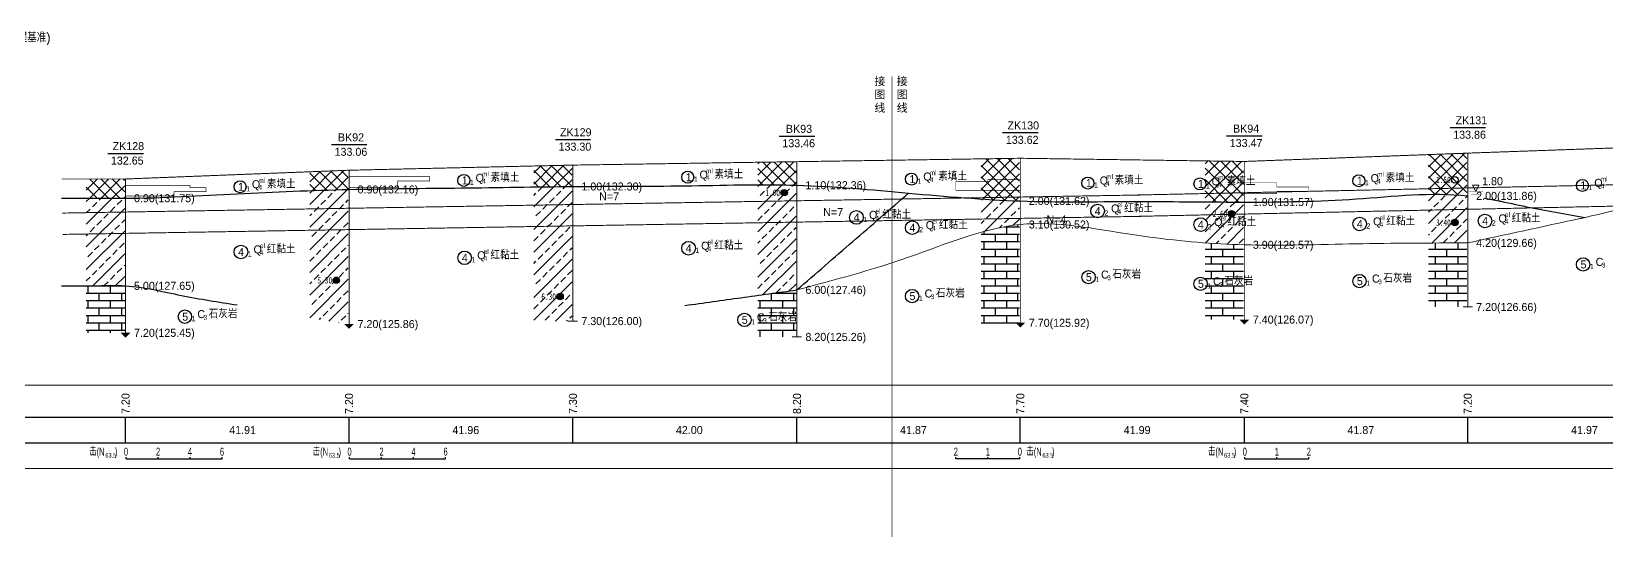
# Model space of a CAD drawing. Header units: inches. Extents: x -205 to 12199, y -11610 to -150.
# Drawn here: x 129 to 621.1, y -4107.9 to -3950.1 of the extents above; entities that cross this region are included whole.
import ezdxf
from ezdxf.enums import TextEntityAlignment as Align

# ---------------------------------------------------------------- set-up
doc = ezdxf.new("R2010")
doc.units = ezdxf.units.IN
doc.header["$MEASUREMENT"] = 0
doc.linetypes.add('ACAD_ISO03W100', pattern=[30, 12, -18])
doc.linetypes.add('ACAD_ISO05W100', pattern=[34, 24, -3, 0.5, -3, 0.5, -3])
for name, color, linetype in [('GiCAD_PouMian', 7, 'Continuous'), ('GICAD_QUYANG', 7, 'Continuous'), ('地质-原位曲线', 7, 'Continuous'), ('地质-图框', 7, 'Continuous'), ('地质-地层符号', 3, 'Continuous'), ('地质-地层线', 7, 'Continuous'), ('地质-地面线', 7, 'Continuous'), ('地质-填充花纹', 4, 'Continuous'), ('地质-文字', 7, 'Continuous'), ('地质-标注栏', 7, 'Continuous'), ('地质-标贯', 7, 'Continuous'), ('地质-水位线', 5, 'Continuous'), ('地质-钻孔', 7, 'Continuous'), ('管底', 7, 'Continuous'), ('红线', 1, 'ACAD_ISO05W100')]:
    doc.layers.add(name, color=color, linetype=linetype)
doc.styles.add('LZ_PMT_LINE', font='', dxfattribs={"height": 2})
doc.styles.get("Standard").update_dxf_attribs({"font": ''})
doc.styles.add('地层编号', font='Comfont.shx', dxfattribs={"width": 0.7, "height": 2.5, "bigfont": 'Hztxt12a.shx'})
doc.styles.add('层底标注', font='Comfont.shx', dxfattribs={"width": 0.7, "height": 2.5, "bigfont": 'Hztxt12a.shx'})
doc.styles.add('岩土名称', font='Comfont.shx', dxfattribs={"width": 0.7, "height": 2.5, "bigfont": 'Hztxt12a.shx'})
doc.styles.add('时代', font='Comfont.shx', dxfattribs={"width": 0.7, "height": 2.5, "bigfont": 'Hztxt12a.shx'})
doc.styles.add('标注栏数据', font='Comfont.shx', dxfattribs={"width": 0.7, "height": 2.5, "bigfont": 'Hztxt12a.shx'})
doc.styles.add('标贯动探', font='Comfont.shx', dxfattribs={"width": 0.7, "height": 2.5, "bigfont": 'Hztxt12a.shx'})
doc.styles.add('钻孔标注', font='Comfont.shx', dxfattribs={"width": 0.7, "height": 2.5, "bigfont": 'Hztxt12a.shx'})
doc.styles.add('高程系统', font='Comfont.shx', dxfattribs={"width": 0.7, "height": 3, "bigfont": 'Hztxt12a.shx'})
doc.styles.get('LZ_PMT_LINE').set_extended_font_data('SimSun')
doc.styles.get('Standard').set_extended_font_data('SimSun')
doc.linetypes.add('bzhjcx', pattern='A,0.001,[2,XX1.shx,S=1,R=0,X=1,Y=0],-2', length=2.001)
doc.linetypes.add('swx', pattern='A,7,-1.5,["●",LZ_PMT_LINE,S=0.05,R=0,X=0,Y=0],-1.5', length=10)
pattern_1 = [(45, (-14122.816, -4158.2454), (-3.5355339, 3.5355339), []), (45, (-14119.2804, -4158.2454), (-3.5355339, 3.5355339), [2, -1])]
pattern_2 = [(0, (-14122.816, -4158.2454), (0, 2.3), []), (90, (-14122.816, -4158.2454), (-3.5, 2.3), [2.3, -2.3])]
pattern_3 = [(45, (-14122.816, -4158.2454), (-1.76776695, 1.76776695), []), (135, (-14122.816, -4158.2454), (-1.76776695, -1.76776695), [])]
pattern_4 = [(0, (-14212.816, -4158.2454), (0, 2.3), []), (90, (-14212.816, -4158.2454), (-3.5, 2.3), [2.3, -2.3])]
pattern_5 = [(45, (-14212.816, -4158.2454), (-1.76776695, 1.76776695), []), (135, (-14212.816, -4158.2454), (-1.76776695, -1.76776695), [])]
pattern_6 = [(45, (-14212.816, -4158.2454), (-3.5355339, 3.5355339), []), (45, (-14209.2804, -4158.2454), (-3.5355339, 3.5355339), [2, -1])]

# ---------------------------------------------------------------- blocks, each defined once
blk = doc.blocks.new('gkqy_yuan.dwg不标')
at = {"layer": 'GiCAD_PouMian'}
h = blk.add_hatch(color=7, dxfattribs=at)
edge = h.paths.add_edge_path()
edge.add_arc((0, 0), 1, 0, 360)
at = {"layer": 'GICAD_QUYANG', "color": 7}
blk.add_circle((0, 0), 1, dxfattribs=at)
blk = doc.blocks.new('shuiweifhcj')
at = {"color": 7, "linetype": 'Continuous'}
blk.add_wipeout([(-2.46, -2.23), (2.54, -2.23), (2.54, 2.23), (-2.46, 2.23)], dxfattribs=at).dxf.layer = '地质-水位线'
at = {"color": 7}
for points, const_width in [([(-2.25, 0.02), (2.32, 0.02)], 0.075), ([(-1.5, -1), (1.5, -1)], 0.075), ([(-0.75, -2), (0.75, -2)], 0.05)]:
    blk.add_lwpolyline(points, dxfattribs=dict(at, const_width=const_width))
at = {"color": 7, "lineweight": 0}
blk.add_lwpolyline([(0.02, 0.02), (1.02, 2.02), (-0.98, 2.02), (0.02, 0.02)], dxfattribs=at)
blk = doc.blocks.new('gkqy_rao.dwg不标')
at = {"layer": 'GICAD_QUYANG', "color": 7}
blk.add_circle((0, 0), 1, dxfattribs=at)

msp = doc.modelspace()

# ---------------------------------------------------------------- hatches: boundary and pattern name
at = {"layer": '地质-填充花纹', "linetype": 'Continuous'}
h = msp.add_hatch(dxfattribs=at)
h.set_pattern_fill('GKSTT', scale=0.5, style=0, pattern_type=2)
h.set_pattern_definition(pattern_3)
h.paths.add_polyline_path([(437.67911, -4002.95073), (427.95945, -4002.48172), (425.67911, -4002.33153), (425.67911, -3989.81671), (437.67911, -3989.63328)])
h = msp.add_hatch(dxfattribs=at)
h.set_pattern_fill('GKSTT', scale=0.5, style=0, pattern_type=2)
h.set_pattern_definition(pattern_5)
h.paths.add_polyline_path([(507.66842, -3990.62585), (507.66842, -4003.29516), (498.37973, -4003.26075), (495.66842, -4003.24202), (495.66842, -3990.4544)])
h = msp.add_hatch(dxfattribs=at)
h.set_pattern_fill('GKSTT', scale=0.5, style=0, pattern_type=2)
h.set_pattern_definition(pattern_5)
h.paths.add_polyline_path([(577.45266, -4001.35014), (567.76117, -4000.86102), (565.45266, -4000.90752), (565.45266, -3988.48583), (577.45266, -3988.03874)])
h = msp.add_hatch(dxfattribs=at)
h.set_pattern_fill('GKSTT', scale=0.5, style=0, pattern_type=2)
h.set_pattern_definition(pattern_3)
h.paths.add_polyline_path([(227.97182, -3999.36999), (218.27735, -3999.64967), (215.97182, -3999.73258), (215.97182, -3993.8422), (227.97182, -3993.37256)])
h = msp.add_hatch(dxfattribs=at)
h.set_pattern_fill('GKSTT', scale=0.5, style=0, pattern_type=2)
h.set_pattern_definition(pattern_3)
h.paths.add_polyline_path([(297.90538, -3998.43209), (288.186, -3998.53628), (285.90538, -3998.5681), (285.90538, -3992.04301), (297.90538, -3991.76846)])
h = msp.add_hatch(dxfattribs=at)
h.set_pattern_fill('GKSTT', scale=0.5, style=0, pattern_type=2)
h.set_pattern_definition(pattern_3)
h.paths.add_polyline_path([(367.89962, -3998.02405), (363.14969, -3997.92273), (358.14984, -3997.88886), (355.89962, -3997.89887), (355.89962, -3990.88274), (367.89962, -3990.69986)])
h = msp.add_hatch(dxfattribs=at)
h.set_pattern_fill('GKSTT', scale=0.5, style=0, pattern_type=2)
h.set_pattern_definition(pattern_3)
h.paths.add_polyline_path([(158.13014, -4002.09614), (146.13014, -4002.09614), (146.13014, -3996.09614), (158.13014, -3996.09614)])
h = msp.add_hatch(dxfattribs=at)
h.set_pattern_fill('GKFZNT', scale=0.5, style=0, pattern_type=2)
h.set_pattern_definition(pattern_1)
h.paths.add_polyline_path([(227.97182, -4041.3286), (222.38798, -4040.56528), (216.5719, -4039.50926), (215.97182, -4039.39258), (215.97182, -3999.73258), (218.27735, -3999.64967), (227.97182, -3999.36999)])
h = msp.add_hatch(dxfattribs=at)
h.set_pattern_fill('GKFZNT', scale=0.5, style=0, pattern_type=2)
h.set_pattern_definition(pattern_1)
h.paths.add_polyline_path([(297.90538, -4040.42941), (285.90538, -4040.42941), (285.90538, -3998.5681), (288.186, -3998.53628), (297.90538, -3998.43209)])
h = msp.add_hatch(dxfattribs=at)
h.set_pattern_fill('GKFZNT', scale=0.5, style=0, pattern_type=2)
h.set_pattern_definition(pattern_1)
h.paths.add_polyline_path([(363.14969, -3997.92273), (367.89962, -3998.02405), (367.89962, -4030.73082), (360.55625, -4031.75198), (355.89962, -4032.39953), (355.89962, -3997.89887), (358.14984, -3997.88886)])
h = msp.add_hatch(dxfattribs=at)
h.set_pattern_fill('GKFZNT', scale=0.5, style=0, pattern_type=2)
h.set_pattern_definition(pattern_1)
h.paths.add_polyline_path([(158.13014, -4029.42459), (153.37917, -4029.3319), (148.38014, -4029.42947), (146.13014, -4029.42947), (146.13014, -4002.09614), (158.13014, -4002.09614)])
h = msp.add_hatch(dxfattribs=at)
h.set_pattern_fill('GKFZNT', scale=0.5, style=0, pattern_type=2)
h.set_pattern_definition(pattern_1)
h.paths.add_polyline_path([(427.95945, -4002.48172), (437.67911, -4002.95073), (437.67911, -4010.33411), (431.55408, -4011.26482), (426.68917, -4012.41588), (425.67911, -4012.71192), (425.67911, -4002.33153)])
h = msp.add_hatch(dxfattribs=at)
h.set_pattern_fill('GKFZNT', scale=0.5, style=0, pattern_type=2)
h.set_pattern_definition(pattern_6)
h.paths.add_polyline_path([(498.37973, -4003.26075), (507.66842, -4003.29516), (507.66842, -4016.6181), (498.28053, -4016.193), (495.66842, -4016.00598), (495.66842, -4003.24202)])
h = msp.add_hatch(dxfattribs=at)
h.set_pattern_fill('GKFZNT', scale=0.5, style=0, pattern_type=2)
h.set_pattern_definition(pattern_6)
h.paths.add_polyline_path([(577.45266, -4001.35014), (577.45266, -4016.03038), (567.80894, -4016.06719), (565.45266, -4016.07991), (565.45266, -4000.90752), (567.76117, -4000.86102)])
h = msp.add_hatch(dxfattribs=at)
h.set_pattern_fill('GKSHY', scale=0.5, style=0, pattern_type=2)
h.set_pattern_definition(pattern_2)
h.paths.add_polyline_path([(437.67911, -4040.96279), (425.67911, -4040.96279), (425.67911, -4012.71192), (426.68917, -4012.41588), (431.55408, -4011.26482), (437.67911, -4010.33411)])
h = msp.add_hatch(dxfattribs=at)
h.set_pattern_fill('GKSHY', scale=0.5, style=0, pattern_type=2)
h.set_pattern_definition(pattern_4)
h.paths.add_polyline_path([(498.28053, -4016.193), (507.66842, -4016.6181), (507.66842, -4039.96275), (495.66842, -4039.96275), (495.66842, -4016.00598)])
h = msp.add_hatch(dxfattribs=at)
h.set_pattern_fill('GKSHY', scale=0.5, style=0, pattern_type=2)
h.set_pattern_definition(pattern_4)
h.paths.add_polyline_path([(577.45266, -4036.02942), (565.45266, -4036.02942), (565.45266, -4016.07991), (567.80894, -4016.06719), (577.45266, -4016.03038)])
h = msp.add_hatch(dxfattribs=at)
h.set_pattern_fill('GKSHY', scale=0.5, style=0, pattern_type=2)
h.set_pattern_definition(pattern_2)
h.paths.add_polyline_path([(158.13014, -4029.42459), (158.13014, -4044.09613), (146.13014, -4044.09613), (146.13014, -4029.42947), (148.38014, -4029.42947), (153.37917, -4029.3319)])
h = msp.add_hatch(dxfattribs=at)
h.set_pattern_fill('GKSHY', scale=0.5, style=0, pattern_type=2)
h.set_pattern_definition(pattern_2)
h.paths.add_polyline_path([(367.89962, -4045.36272), (355.89962, -4045.36272), (355.89962, -4032.39953), (360.55625, -4031.75198), (367.89962, -4030.73082)])

# ---------------------------------------------------------------- linework, layer by layer
at = {"layer": '地质-原位曲线', "color": 7, "linetype": 'Continuous'}
for p, q in [((158.52976, -4083.42943), (158.52976, -4082.92943)), ((158.52976, -4083.42943), (188.52976, -4083.42943)), ((168.52976, -4083.42943), (168.52976, -4082.92943)), ((178.52976, -4083.42943), (178.52976, -4082.92943)), ((188.52976, -4083.42943), (188.52976, -4082.92943)), ((228.37156, -4083.42943), (228.37156, -4082.92943)), ((228.37156, -4083.42943), (258.37156, -4083.42943)), ((238.37156, -4083.42943), (238.37156, -4082.92943)), ((248.37156, -4083.42943), (248.37156, -4082.92943)), ((258.37156, -4083.42943), (258.37156, -4082.92943)), ((417.77879, -4083.42943), (417.77879, -4082.92943)), ((437.77879, -4083.42943), (417.77879, -4083.42943)), ((427.77879, -4083.42943), (427.77879, -4082.92943)), ((437.77879, -4083.42943), (437.77879, -4082.92943)), ((508.06882, -4083.42943), (508.06882, -4082.92943)), ((508.06882, -4083.42943), (528.06882, -4083.42943)), ((518.06882, -4083.42943), (518.06882, -4082.92943)), ((528.06882, -4083.42943), (528.06882, -4082.92943))]:
    msp.add_line(p, q, dxfattribs=at)
at = {"layer": '地质-原位曲线', "color": 7, "linetype": 'Continuous', "const_width": 0.2, "flags": 128}
for points in [[(228.37156, -3995.36278), (253.37156, -3995.36278), (253.37156, -3996.02945), (253.37156, -3996.02945), (253.37156, -3996.6961), (243.37156, -3996.6961), (243.37156, -3997.36278), (243.37156, -3997.36278), (243.37156, -3998.02945), (243.37156, -3998.02945), (243.37156, -3998.6961), (228.37156, -3998.6961)], [(158.52976, -3998.09613), (178.52976, -3998.09613), (178.52976, -3998.7628), (183.52976, -3998.7628), (183.52976, -3999.42947), (183.52976, -3999.42947), (183.52976, -4000.09613), (173.52976, -4000.09613), (173.52976, -4000.7628), (173.52976, -4000.7628), (173.52976, -4001.42947), (158.52976, -4001.42947)], [(437.77879, -3996.29613), (427.77879, -3996.29613), (427.77879, -3996.9628), (417.77879, -3996.9628), (417.77879, -3997.62945), (417.77879, -3997.62945), (417.77879, -3998.29613), (417.77879, -3998.29613), (417.77879, -3998.9628), (417.77879, -3998.9628), (417.77879, -3999.62945), (437.77879, -3999.62945)], [(508.06882, -3997.29608), (518.06882, -3997.29608), (518.06882, -3997.96275), (518.06882, -3997.96275), (518.06882, -3998.62942), (528.06882, -3998.62942), (528.06882, -3999.29608), (528.06882, -3999.29608), (528.06882, -3999.96275), (518.06882, -3999.96275), (518.06882, -4000.62942), (508.06882, -4000.62942)]]:
    msp.add_lwpolyline(points, dxfattribs=at)
at = {"layer": '地质-地层符号', "color": 7, "linetype": 'Continuous'}
for centre, major_axis in [((264.0636, -3996.52943), (0, 1.875)), ((334.0275, -3995.5294), (0, 1.875)), ((403.91437, -3996.12942), (0, 1.875)), ((459.02963, -3997.35763), (0, 1.875)), ((543.68554, -3996.62942), (0, 1.875)), ((194.17598, -3998.52946), (0, 1.875)), ((494.02428, -3997.62146), (0, 1.875)), ((613.55572, -3998.10305), (0, 1.875)), ((462.05894, -4006.08719), (0, 2.125)), ((386.71949, -4008.10046), (0, 2.125)), ((404.16437, -4011.29609), (0, 2.125)), ((494.27428, -4010.32378), (0, 2.125)), ((543.93554, -4010.12942), (0, 2.125)), ((583.10265, -4009.19459), (0, 2.125)), ((194.42598, -4018.86279), (0, 2.125)), ((264.3136, -4020.69609), (0, 2.125)), ((334.2775, -4017.69606), (0, 2.125)), ((459.23796, -4026.72508), (0, 2.08333)), ((613.76406, -4022.76277), (0, 2.08333)), ((494.23261, -4028.80847), (0, 2.08333)), ((543.89387, -4027.96276), (0, 2.08333)), ((404.1227, -4032.62942), (0, 2.08333)), ((176.9234, -4039.05442), (0, 2.08333)), ((351.73489, -4040.04602), (0, 2.08333))]:
    msp.add_ellipse(centre, major_axis=major_axis, ratio=1, dxfattribs=at)
at = {"layer": '地质-地层线', "color": 7, "linetype": 'bzhjcx', "lineweight": 0}
for points, knots in [([(577.70266, -4016.02942), (589.36109, -4013.49908), (601.57468, -4010.84824), (624.89735, -4005.83864), (647.69375, -3998.77048), (682.63123, -4000.98921), (714.8979, -4000.3204), (744.62915, -3998.92734), (771.91315, -3998.66702), (796.39859, -3995.30321), (811.90594, -3992.92452), (818.38014, -3992.25553)], [0, 0, 0, 0, 35.787138142, 37.491286029, 71.574276284, 106.486073733, 141.397871183, 168.577801252, 195.75773132, 223.137562209, 242.680433489, 242.680433489, 242.680433489, 242.680433489]), ([(368.14962, -4030.69605), (379.81173, -4027.61775), (403.13595, -4021.46115), (437.16019, -4006.60294), (463.04757, -4012.07162), (476.5635, -4013.9987), (478.38014, -4014.24058)], [0, 0, 0, 0, 36.350152321, 72.700304643, 107.837939682, 113.300751261, 113.300751261, 113.300751261, 113.300751261]), ([(478.38014, -4014.24058), (488.24843, -4015.55447), (509.59639, -4017.29503), (542.82693, -4016.14797), (566.07742, -4016.06894), (577.70266, -4016.02942)], [113.300751261, 113.300751261, 113.300751261, 113.300751261, 142.975574721, 177.868984739, 212.762394757, 212.762394757, 212.762394757, 212.762394757])]:
    msp.add_open_spline(points, degree=3, knots=knots, dxfattribs=at)
at = {"layer": '地质-地层线', "color": 7, "lineweight": 25}
for points, knots in [([(138.38014, -4002.09614), (141.7134, -4002.09216), (148.37991, -4002.08422), (166.69787, -4002.19334), (193.29965, -4000.6404), (228.22334, -3999.13658), (263.18995, -3998.98872), (298.16515, -3998.28487), (333.14657, -3998.44773), (368.16588, -3997.30087), (403.03904, -4000.52366), (437.91329, -4003.58091), (463.07137, -4003.11386), (476.56142, -4003.12859), (478.38014, -4003.13398)], [0, 0, 0, 0, 10, 20, 54.947571945, 89.895143889, 124.865038406, 159.834932922, 194.832624365, 229.830315809, 264.807150866, 299.783985924, 334.779035776, 340.232565955, 340.232565955, 340.232565955, 340.232565955]), ([(478.38014, -4003.13398), (488.23209, -4003.16318), (509.71913, -4003.44481), (542.75345, -4002.95979), (572.44876, -3999.33371), (596.00947, -4004.92462), (608.23405, -4007.04318), (614.34634, -4008.10246)], [340.232565955, 340.232565955, 340.232565955, 340.232565955, 369.774085629, 404.679593843, 439.585102056, 458.214267891, 476.843433726, 476.843433726, 476.843433726, 476.843433726])]:
    msp.add_open_spline(points, degree=3, knots=knots, dxfattribs=at)
at = {"layer": '地质-地层线', "color": 7}
msp.add_spline([(368.14962, -4030.69605), (385.59449, -4015.59607), (403.03937, -4000.49609)], degree=3, dxfattribs=at)
at = {"layer": '地质-地层线', "color": 7, "linetype": 'bzhjcx', "lineweight": 25}
for points in [[(138.38014, -4029.42947), (148.38014, -4029.42947), (158.38014, -4029.42947), (175.84006, -4032.41271), (193.29998, -4035.39595)], [(333.1535, -4035.56259), (350.65156, -4033.12932), (368.14962, -4030.69605)]]:
    msp.add_spline(points, degree=3, dxfattribs=at)
at = {"layer": '地质-地面线', "color": 7, "linetype": 'Continuous', "const_width": 0.3}
for points in [[(478.38014, -3990.2074), (507.91842, -3990.62942), (577.70266, -3988.02943), (647.65879, -3985.56279), (717.4778, -3984.09611), (771.80086, -3982.7628), (818.38014, -3981.22089)], [(138.38014, -3996.09614), (158.38014, -3996.09614), (228.22182, -3993.36278), (298.15538, -3991.76274), (368.14962, -3990.69605), (437.92911, -3989.62946), (478.38014, -3990.2074)]]:
    msp.add_lwpolyline(points, dxfattribs=at)
at = {"layer": '地质-标注栏', "color": 7, "linetype": 'Continuous', "const_width": 0.3}
for points in [[(98.38035, -4060.42943), (488.38035, -4060.42943)], [(438.38035, -4060.42943), (828.38035, -4060.42943)], [(98.38035, -4086.42943), (488.38035, -4086.42943)], [(438.38035, -4086.42943), (828.38035, -4086.42943)]]:
    msp.add_lwpolyline(points, dxfattribs=at)
at = {"layer": '地质-标注栏', "color": 7, "linetype": 'Continuous'}
for points in [[(98.38035, -4070.42943), (488.38035, -4070.42943)], [(158.38014, -4078.42943), (158.38014, -4070.42943)], [(228.22182, -4078.42943), (228.22182, -4070.42943)], [(228.22182, -4078.42943), (228.22182, -4070.42943)], [(298.15538, -4078.42943), (298.15538, -4070.42943)], [(298.15538, -4078.42943), (298.15538, -4070.42943)], [(368.14962, -4078.42943), (368.14962, -4070.42943)], [(368.14962, -4078.42943), (368.14962, -4070.42943)], [(437.92911, -4078.42943), (437.92911, -4070.42943)], [(437.92911, -4078.42943), (437.92911, -4070.42943)], [(438.38035, -4070.42943), (828.38035, -4070.42943)], [(507.91842, -4078.42943), (507.91842, -4070.42943)], [(507.91842, -4078.42943), (507.91842, -4070.42943)], [(577.70266, -4078.42943), (577.70266, -4070.42943)], [(577.70266, -4078.42943), (577.70266, -4070.42943)], [(98.38035, -4078.42943), (488.38035, -4078.42943)], [(438.38035, -4078.42943), (828.38035, -4078.42943)]]:
    msp.add_lwpolyline(points, dxfattribs=at)
at = {"layer": '地质-钻孔', "color": 7, "linetype": 'Continuous'}
for p, q in [((572.17332, -3980.02942), (583.23289, -3980.02942)), ((222.69187, -3985.36278), (233.75144, -3985.36278)), ((292.66746, -3983.76274), (303.64304, -3983.76274)), ((362.57859, -3982.69604), (373.72117, -3982.69604)), ((432.3989, -3981.62945), (443.45847, -3981.62945)), ((502.34714, -3982.62942), (513.48972, -3982.62942)), ((152.80906, -3988.09613), (163.95164, -3988.09613))]:
    msp.add_line(p, q, dxfattribs=at)
at = {"layer": '地质-钻孔', "color": 7, "const_width": 0.3, "flags": 128}
for points in [[(368.14962, -3990.69605), (368.14962, -4045.36272)], [(437.92911, -3989.62946), (437.92911, -4040.96279)], [(507.91842, -3990.62942), (507.91842, -4039.96275)], [(228.22182, -3993.36278), (228.22182, -4041.36278)], [(298.15538, -3991.76274), (298.15538, -4040.42941)], [(158.38014, -3996.09614), (158.38014, -4044.09613)]]:
    msp.add_lwpolyline(points, dxfattribs=at)
at = {"layer": '地质-钻孔', "color": 7, "linetype": 'Continuous', "const_width": 0.3, "flags": 128}
for points in [[(576.20266, -4036.02942), (579.20266, -4036.02942)], [(296.65538, -4040.42941), (299.65538, -4040.42941)], [(366.64962, -4045.36272), (369.64962, -4045.36272)]]:
    msp.add_lwpolyline(points, dxfattribs=at)
at = {"layer": '地质-钻孔', "color": 7, "linetype": 'Continuous'}
for points in [[(156.88014, -4044.09613), (159.88014, -4044.09613), (158.38014, -4045.59613)], [(226.72182, -4041.36278), (229.72182, -4041.36278), (228.22182, -4042.86278)], [(436.42911, -4040.96279), (439.42911, -4040.96279), (437.92911, -4042.46279)], [(506.41842, -4039.96275), (509.41842, -4039.96275), (507.91842, -4041.46275)]]:
    msp.add_solid(points, dxfattribs=at)
at = {"layer": '管底', "linetype": 'swx', "const_width": 0.3}
for points in [[(138.60359, -4006.73175), (477.95585, -4001.05417)], [(138.715, -4013.39082), (478.06727, -4007.71324)]]:
    msp.add_lwpolyline(points, dxfattribs=at)
at = {"layer": '红线', "linetype": 'ACAD_ISO03W100', "ltscale": 0.4, "const_width": 0.2}
msp.add_lwpolyline([(397.86977, -3964.04973), (397.86977, -4107.84064)], dxfattribs=at)

# ---------------------------------------------------------------- block references
at = {"layer": '地质-图框', "color": 7, "linetype": 'Continuous'}
for name, p in [('gkqy_rao.dwg不标', (573.70266, -3996.36276)), ('gkqy_yuan.dwg不标', (364.14962, -4000.36272)), ('gkqy_yuan.dwg不标', (503.91842, -4006.96275)), ('gkqy_yuan.dwg不标', (573.70266, -4009.69609)), ('gkqy_yuan.dwg不标', (224.22182, -4027.69611)), ('gkqy_yuan.dwg不标', (294.15538, -4032.76274))]:
    msp.add_blockref(name, p, dxfattribs=at)

# ---------------------------------------------------------------- texts
at = {"layer": '地质-原位曲线', "color": 7, "linetype": 'Continuous', "style": '标注栏数据', "width": 0.7}
for s, height, p in [('击', 2.5, (147.00893, -4082.42943)), ('(N', 2.5, (149.35893, -4082.42943)), ('63.5', 1.5, (152.06726, -4083.05443)), (')', 2.5, (155.08226, -4082.42943)), ('击', 2.5, (216.85073, -4082.42943)), ('(N', 2.5, (219.20073, -4082.42943)), ('63.5', 1.5, (221.90906, -4083.05443)), (')', 2.5, (224.92406, -4082.42943)), ('击', 2.5, (439.77879, -4082.42943)), ('(N', 2.5, (442.12879, -4082.42943)), ('63.5', 1.5, (444.83712, -4083.05443)), (')', 2.5, (447.85212, -4082.42943)), ('击', 2.5, (496.54799, -4082.42943)), ('(N', 2.5, (498.89799, -4082.42943)), ('63.5', 1.5, (501.60632, -4083.05443)), (')', 2.5, (504.62132, -4082.42943))]:
    msp.add_text(s, height=height, dxfattribs=at).set_placement(p)
for s, p in [('0', (158.52976, -4082.42943)), ('2', (168.52976, -4082.42943)), ('4', (178.52976, -4082.42943)), ('6', (188.52976, -4082.42943)), ('0', (228.37156, -4082.42943)), ('2', (238.37156, -4082.42943)), ('4', (248.37156, -4082.42943)), ('6', (258.37156, -4082.42943)), ('2', (417.77879, -4082.42943)), ('1', (427.77879, -4082.42943)), ('0', (437.77879, -4082.42943)), ('0', (508.06882, -4082.42943)), ('1', (518.06882, -4082.42943)), ('2', (528.06882, -4082.42943))]:
    msp.add_text(s, height=2.5, dxfattribs=at).set_placement(p, align=Align.CENTER)
at = {"layer": '地质-图框', "color": 7, "linetype": 'Continuous', "width": 0.7}
for s, p in [('1.50', (567.82806, -3997.36276)), ('1.60', (358.27503, -4001.36272)), ('2.60', (498.04382, -4007.96275)), ('3.40', (567.82806, -4010.69609)), ('5.30', (218.34723, -4028.69611)), ('6.30', (288.28079, -4033.76274))]:
    msp.add_text(s, height=2, dxfattribs=at).set_placement(p)
at = {"layer": '地质-地层符号', "color": 7, "linetype": 'Continuous'}
for s, height, style, p in [('1', 2.5, '地层编号', (263.4386, -3997.77943)), ('Q', 2.5, '时代', (267.7511, -3996.97943)), ('素填土', 2.5, '岩土名称', (272.41777, -3996.97943)), ('1', 2.5, '地层编号', (333.4025, -3996.7794)), ('1', 1.625, '地层编号', (335.9025, -3996.9794)), ('Q', 2.5, '时代', (337.715, -3995.9794)), ('素填土', 2.5, '岩土名称', (342.38167, -3995.9794)), ('1', 2.5, '地层编号', (403.28937, -3997.37942)), ('Q', 2.5, '时代', (407.60187, -3996.57942)), ('素填土', 2.5, '岩土名称', (412.26853, -3996.57942)), ('Q', 2.5, '时代', (462.71713, -3997.80763)), ('素填土', 2.5, '岩土名称', (467.38379, -3997.80763)), ('素填土', 2.5, '岩土名称', (502.37845, -3998.07146)), ('1', 2.5, '地层编号', (543.06054, -3997.87942)), ('Q', 2.5, '时代', (547.37304, -3997.07942)), ('素填土', 2.5, '岩土名称', (552.0397, -3997.07942)), ('1', 2.5, '地层编号', (193.55098, -3999.77946)), ('1', 1.625, '地层编号', (196.05098, -3999.97946)), ('Q', 2.5, '时代', (197.86348, -3998.97946)), ('素填土', 2.5, '岩土名称', (202.53015, -3998.97946)), ('1', 1.625, '地层编号', (265.9386, -3997.97943)), ('1', 1.625, '地层编号', (405.78937, -3997.57942)), ('1', 2.5, '地层编号', (458.40463, -3998.60763)), ('1', 1.625, '地层编号', (460.90463, -3998.80763)), ('1', 2.5, '地层编号', (493.39928, -3998.87146)), ('1', 1.625, '地层编号', (495.89928, -3999.07146)), ('Q', 2.5, '时代', (497.71178, -3998.07146)), ('1', 1.625, '地层编号', (545.56054, -3998.07942)), ('1', 2.5, '地层编号', (612.93072, -3999.35305)), ('1', 1.625, '地层编号', (615.43072, -3999.55305)), ('Q', 2.5, '时代', (617.24322, -3998.55305)), ('4', 2.5, '地层编号', (461.18394, -4007.33719)), ('Q', 2.5, '时代', (466.26727, -4006.53719)), ('红黏土', 2.5, '岩土名称', (470.39227, -4006.53719)), ('4', 2.5, '地层编号', (385.84449, -4009.35046)), ('1', 1.625, '地层编号', (388.84449, -4009.55046)), ('Q', 2.5, '时代', (390.65699, -4008.55046)), ('红黏土', 2.5, '岩土名称', (394.78199, -4008.55046)), ('4', 2.5, '地层编号', (403.28937, -4012.54609)), ('Q', 2.5, '时代', (408.3727, -4011.74609)), ('红黏土', 2.5, '岩土名称', (412.4977, -4011.74609)), ('2', 1.625, '地层编号', (464.18394, -4007.53719)), ('4', 2.5, '地层编号', (493.39928, -4011.57378)), ('2', 1.625, '地层编号', (496.39928, -4011.77378)), ('Q', 2.5, '时代', (498.48261, -4010.77378)), ('红黏土', 2.5, '岩土名称', (502.60761, -4010.77378)), ('4', 2.5, '地层编号', (543.06054, -4011.37942)), ('2', 1.625, '地层编号', (546.06054, -4011.57942)), ('Q', 2.5, '时代', (548.14387, -4010.57942)), ('红黏土', 2.5, '岩土名称', (552.26887, -4010.57942)), ('4', 2.5, '地层编号', (582.22765, -4010.44459)), ('2', 1.625, '地层编号', (585.22765, -4010.64459)), ('Q', 2.5, '时代', (587.31098, -4009.64459)), ('红黏土', 2.5, '岩土名称', (591.43598, -4009.64459)), ('2', 1.625, '地层编号', (406.28937, -4012.74609)), ('4', 2.5, '地层编号', (193.55098, -4020.11279)), ('1', 1.625, '地层编号', (196.55098, -4020.31279)), ('Q', 2.5, '时代', (198.36348, -4019.31279)), ('红黏土', 2.5, '岩土名称', (202.48848, -4019.31279)), ('4', 2.5, '地层编号', (263.4386, -4021.94609)), ('Q', 2.5, '时代', (268.2511, -4021.14609)), ('红黏土', 2.5, '岩土名称', (272.3761, -4021.14609)), ('4', 2.5, '地层编号', (333.4025, -4018.94606)), ('1', 1.625, '地层编号', (336.4025, -4019.14606)), ('Q', 2.5, '时代', (338.215, -4018.14606)), ('红黏土', 2.5, '岩土名称', (342.34, -4018.14606)), ('1', 1.625, '地层编号', (266.4386, -4022.14609)), ('C', 2.5, '时代', (463.13379, -4027.17508)), ('石灰岩', 2.5, '岩土名称', (466.67546, -4027.17508)), ('5', 2.5, '地层编号', (612.93072, -4024.01277)), ('1', 1.625, '地层编号', (615.84739, -4024.21277)), ('C', 2.5, '时代', (617.65989, -4023.21277)), ('5', 2.5, '地层编号', (458.40463, -4027.97508)), ('1', 1.625, '地层编号', (461.32129, -4028.17508)), ('5', 2.5, '地层编号', (493.39928, -4030.05847)), ('1', 1.625, '地层编号', (496.31595, -4030.25847)), ('C', 2.5, '时代', (498.12845, -4029.25847)), ('石灰岩', 2.5, '岩土名称', (501.67011, -4029.25847)), ('5', 2.5, '地层编号', (543.06054, -4029.21276)), ('1', 1.625, '地层编号', (545.9772, -4029.41276)), ('C', 2.5, '时代', (547.7897, -4028.41276)), ('石灰岩', 2.5, '岩土名称', (551.33137, -4028.41276)), ('5', 2.5, '地层编号', (403.28937, -4033.87942)), ('1', 1.625, '地层编号', (406.20603, -4034.07942)), ('C', 2.5, '时代', (408.01853, -4033.07942)), ('石灰岩', 2.5, '岩土名称', (411.5602, -4033.07942)), ('5', 2.5, '地层编号', (176.09006, -4040.30442)), ('1', 1.625, '地层编号', (179.00673, -4040.50442)), ('C', 2.5, '时代', (180.81923, -4039.50442)), ('石灰岩', 2.5, '岩土名称', (184.3609, -4039.50442)), ('5', 2.5, '地层编号', (350.90156, -4041.29602)), ('C', 2.5, '时代', (355.63073, -4040.49602)), ('石灰岩', 2.5, '岩土名称', (359.17239, -4040.49602)), ('1', 1.625, '地层编号', (353.81823, -4041.49602))]:
    msp.add_text(s, height=height, dxfattribs=dict(at, style=style)).set_placement(p)
at = {"layer": '地质-地层符号', "color": 7, "linetype": 'Continuous', "style": '时代', "width": 0.8}
for s, p in [('ml', (269.78443, -3995.31276)), ('4', (339.74833, -3996.4794)), ('ml', (339.74833, -3994.31273)), ('ml', (409.6352, -3994.91276)), ('ml', (464.75046, -3996.14096)), ('ml', (499.74511, -3996.40479)), ('ml', (549.40637, -3995.41276)), ('ml', (619.27656, -3996.88639)), ('4', (199.89682, -3999.47946)), ('ml', (199.89682, -3997.31279)), ('4', (269.78443, -3997.47943)), ('4', (409.6352, -3997.07942)), ('4', (464.75046, -3998.30763)), ('4', (499.74511, -3998.57146)), ('4', (549.40637, -3997.57942)), ('4', (619.27656, -3999.05305)), ('el', (392.69033, -4006.88379)), ('el', (468.30061, -4004.87052)), ('4', (392.69033, -4009.05046)), ('el', (410.40603, -4010.07942)), ('4', (468.30061, -4007.03719)), ('4', (500.51595, -4011.27378)), ('el', (500.51595, -4009.10711)), ('4', (550.1772, -4011.07942)), ('el', (550.1772, -4008.91275)), ('4', (589.34432, -4010.14459)), ('el', (589.34432, -4007.97793)), ('el', (340.24833, -4016.47939)), ('4', (410.40603, -4012.24609)), ('4', (200.39682, -4019.81279)), ('el', (200.39682, -4017.64612)), ('el', (270.28443, -4019.47943)), ('4', (340.24833, -4018.64606)), ('4', (270.28443, -4021.64609)), ('3', (619.60989, -4023.71277)), ('3', (465.08379, -4027.67508)), ('3', (500.07845, -4029.75847)), ('3', (549.7397, -4028.91276)), ('3', (409.96853, -4033.57942)), ('3', (182.76923, -4040.00442)), ('3', (357.58073, -4040.99602))]:
    msp.add_text(s, height=1.5, dxfattribs=at).set_placement(p)
at = {"layer": '地质-文字', "color": 7, "linetype": 'Continuous'}
for s, height, style, p in [('(1985国家高程基准)', 3, '高程系统', (105.36455, -3953.42943)), ('0.90(132.16)', 2.5, '层底标注', (230.87182, -4000.61278)), ('1.00(132.30)', 2.5, '层底标注', (300.80538, -3999.67941)), ('1.10(132.36)', 2.5, '层底标注', (370.79962, -3999.27938)), ('0.90(131.75)', 2.5, '层底标注', (161.03014, -4003.34614)), ('2.00(131.62)', 2.5, '层底标注', (440.57911, -4004.21279)), ('1.90(131.57)', 2.5, '层底标注', (510.56842, -4004.54609)), ('3.10(130.52)', 2.5, '层底标注', (440.57911, -4011.54613)), ('4.20(129.66)', 2.5, '层底标注', (580.35266, -4017.27942)), ('3.90(129.57)', 2.5, '层底标注', (510.56842, -4017.87942)), ('5.00(127.65)', 2.5, '层底标注', (161.03014, -4030.67947)), ('6.00(127.46)', 2.5, '层底标注', (370.79962, -4031.94605)), ('7.20(126.66)', 2.5, '层底标注', (580.35266, -4037.27942)), ('7.30(126.00)', 2.5, '层底标注', (300.80538, -4041.67941)), ('7.70(125.92)', 2.5, '层底标注', (440.57911, -4042.21279)), ('7.40(126.07)', 2.5, '层底标注', (510.56842, -4041.21275)), ('7.20(125.45)', 2.5, '层底标注', (161.03014, -4045.34613)), ('7.20(125.86)', 2.5, '层底标注', (230.87182, -4042.61278)), ('8.20(125.26)', 2.5, '层底标注', (370.79962, -4046.61272))]:
    msp.add_text(s, height=height, dxfattribs=dict(at, style=style)).set_placement(p)
at = {"layer": '地质-标注栏', "color": 7, "linetype": 'Continuous', "style": '标注栏数据'}
for s, p in [('7.20', (159.63014, -4069.42943)), ('7.20', (229.47182, -4069.42943)), ('7.30', (299.40538, -4069.42943)), ('8.20', (369.39962, -4069.42943)), ('7.70', (439.17911, -4069.42943)), ('7.40', (509.16842, -4069.42943)), ('7.20', (578.95266, -4069.42943))]:
    msp.add_text(s, height=2.5, rotation=90.0000025, dxfattribs=at).set_placement(p)
for s, p in [('41.91', (190.77181, -4075.67943)), ('41.96', (260.5136, -4075.67943)), ('42.00', (330.33167, -4075.67943)), ('41.87', (400.36437, -4075.67943)), ('41.99', (470.24876, -4075.67943)), ('41.87', (540.13554, -4075.67943)), ('41.97', (610.00572, -4075.67943))]:
    msp.add_text(s, height=2.5, dxfattribs=at).set_placement(p)
at = {"layer": '地质-标贯', "color": 7, "linetype": 'Continuous', "style": '标贯动探'}
for s, p in [('N=7', (306.35538, -4002.76274)), ('N=7', (376.34962, -4007.69605)), ('N=4', (446.12911, -4009.96279))]:
    msp.add_text(s, height=2.5, dxfattribs=at).set_placement(p)
at = {"layer": '地质-钻孔', "color": 7, "linetype": 'Continuous', "style": '钻孔标注'}
for s, p in [('ZK129', (294.11371, -3982.76274)), ('BK93', (364.69129, -3981.69605)), ('ZK130', (433.92911, -3980.62946)), ('BK94', (504.37675, -3981.62942)), ('ZK131', (573.91099, -3979.02942)), ('ZK128', (154.33848, -3987.09614)), ('BK92', (224.72182, -3984.36278)), ('133.30', (293.66729, -3987.26274)), ('133.46', (363.57819, -3986.19605)), ('133.62', (433.39935, -3985.12946)), ('133.47', (503.34699, -3986.12942)), ('133.86', (573.1729, -3983.52942)), ('132.65', (153.80871, -3991.59614)), ('133.06', (223.69206, -3988.86278))]:
    msp.add_text(s, height=2.5, dxfattribs=at).set_placement(p)
at = {"layer": '红线', "char_height": 2.5, "attachment_point": 1}
for insert in [(392.35033, -3964.32674), (399.31565, -3964.32674)]:
    msp.add_mtext_dynamic_manual_height_columns('接图线', width=3.594619, gutter_width=12.5, heights=[0], dxfattribs=dict(at, insert=insert))

# ---------------------------------------------------------------- next in the draw order: block references
at = {"layer": '地质-水位线', "color": 7, "linetype": 'Continuous'}
msp.add_blockref('shuiweifhcj', (580.20266, -4000.02942), dxfattribs=at)

# ---------------------------------------------------------------- next in the draw order: linework, layer by layer
at = {"layer": '地质-钻孔', "color": 7, "const_width": 0.3, "flags": 128}
msp.add_lwpolyline([(577.70266, -3988.02942), (577.70266, -4036.02942)], dxfattribs=at)
at = {"layer": '管底', "linetype": 'swx', "const_width": 0.3}
for points in [[(469.76613, -4001.19126), (817.49882, -3993.77094)], [(469.90822, -4007.84974), (817.6409, -4000.42943)]]:
    msp.add_lwpolyline(points, dxfattribs=at)

# ---------------------------------------------------------------- next in the draw order: texts
at = {"layer": '地质-文字', "color": 7, "linetype": 'Continuous', "style": '层底标注'}
msp.add_text('2.00(131.86)', height=2.5, dxfattribs=at).set_placement((580.35266, -4002.61276))
at = {"layer": '地质-水位线', "color": 7, "linetype": 'Continuous', "style": '标贯动探'}
msp.add_text('1.80', height=2.5, dxfattribs=at).set_placement((582.20266, -3998.02942))

doc.saveas('drawing.dxf')
